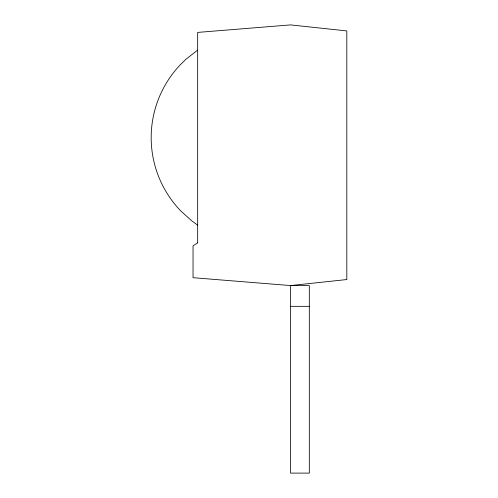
<?xml version="1.0" encoding="UTF-8"?>
<svg xmlns="http://www.w3.org/2000/svg" width="498" height="498" viewBox="0 0 498 498"><rect width="100%" height="100%" fill="white"/><g stroke="black" fill="none" stroke-linecap="round" stroke-linejoin="round"><path stroke-width="0.75" d="M197.669 50.086L186.078 59.162L180.78 64.286A105.632 105.632 0 0 0 180.78 210.947L191.718 220.807L197.669 225.14M290.558 306.332L309.314 306.332M197.669 242.825L193.043 245.875L193.043 277.691L290.558 285.566L309.314 285.566L309.314 473.1L290.558 473.1L290.558 285.566L346.82 279.54L346.82 30.926L290.558 24.9L197.669 32.407L197.669 242.825"/></g></svg>
